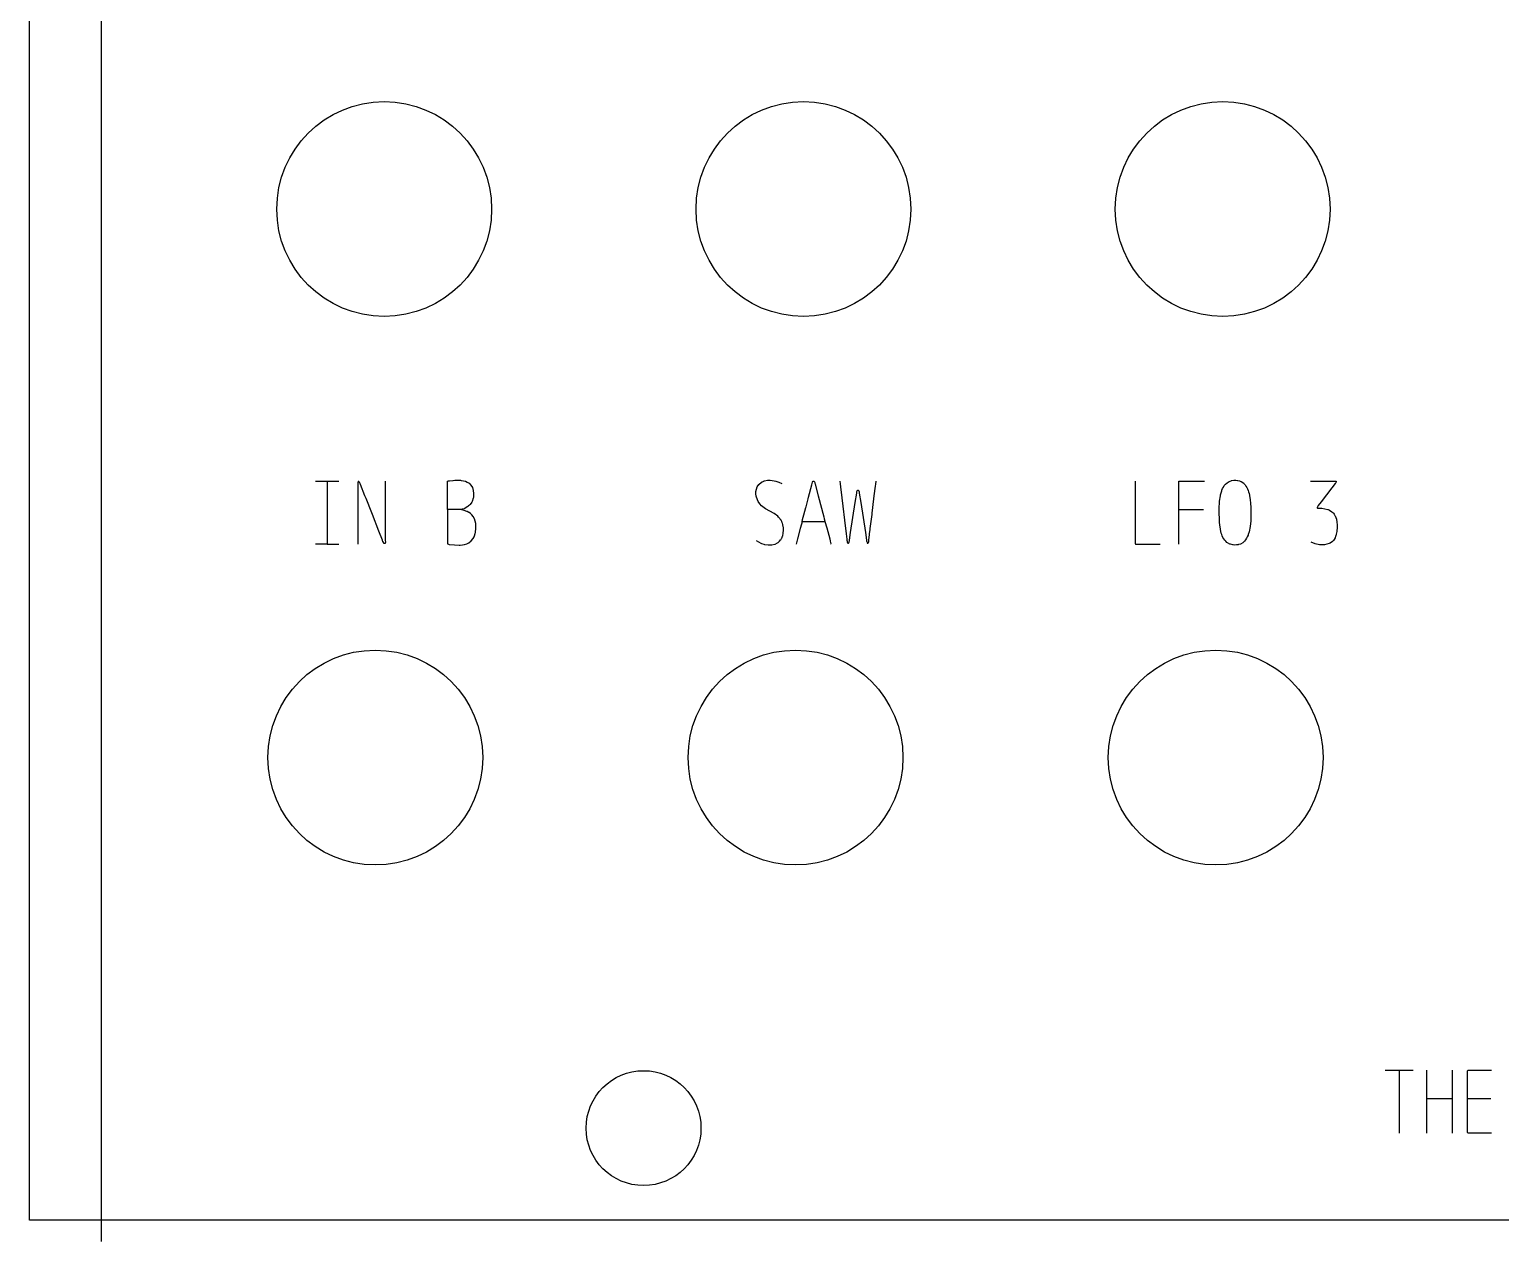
# Model space of a CAD drawing. Header units: millimetres. Extents: x 0 to 162, y -1 to 222.
# Drawn here: x 0 to 65.1, y -0.9 to 52.7 of the extents above; entities that cross this region are included whole.
import ezdxf

# ---------------------------------------------------------------- set-up
doc = ezdxf.new("R2010")
doc.units = ezdxf.units.MM
doc.layers.add('Gravur', color=7, linetype='CONTINUOUS')
doc.layers.add('Kontur', color=7, linetype='CONTINUOUS')

msp = doc.modelspace()

# ---------------------------------------------------------------- linework, layer by layer
at = {"layer": 'Gravur', "color": 255, "linetype": 'CONTINUOUS'}
for p, q in [((3.16416, 222.254), (3.17584, -0.946)), ((12.65629, 32.68059), (13.6812, 32.68059)), ((13.17071, 32.67667), (13.17071, 30.59936)), ((14.52511, 32.62562), (14.52505, 32.50781)), ((14.52534, 32.62997), (14.52511, 32.62562)), ((14.52582, 32.63437), (14.52534, 32.62997)), ((14.52687, 32.64001), (14.52582, 32.63437)), ((14.52582, 32.63437), (14.52582, 32.63437)), ((14.53393, 32.6548), (14.52687, 32.64001)), ((14.5353, 32.65624), (14.53393, 32.6548)), ((14.53393, 32.6548), (14.53393, 32.6548)), ((14.54867, 32.66267), (14.5353, 32.65624)), ((14.56012, 32.66302), (14.54867, 32.66267)), ((14.57063, 32.66061), (14.56012, 32.66302)), ((14.58163, 32.65483), (14.57063, 32.66061)), ((14.57063, 32.66061), (14.57063, 32.66061)), ((14.62184, 32.59473), (14.58163, 32.65483)), ((14.62501, 32.58666), (14.62184, 32.59473)), ((14.62184, 32.59473), (14.62184, 32.59473)), ((14.64678, 32.52352), (14.62501, 32.58666)), ((15.74237, 32.68059), (15.74237, 30.56402)), ((18.48801, 32.63318), (18.49343, 32.67235)), ((18.48819, 32.62871), (18.48801, 32.63318)), ((18.48801, 32.63318), (18.48801, 32.63318)), ((18.49032, 32.5942), (18.48819, 32.62871)), ((18.49032, 32.36252), (18.49032, 32.5942)), ((18.49343, 32.67235), (18.49706, 32.67729)), ((18.49706, 32.67729), (18.53804, 32.69127)), ((18.53804, 32.69127), (18.54262, 32.69179)), ((18.54262, 32.69179), (18.57896, 32.69454)), ((18.54262, 32.69179), (18.54262, 32.69179)), ((18.57896, 32.69454), (18.58456, 32.69514)), ((18.58456, 32.69514), (18.73086, 32.70935)), ((18.73086, 32.70935), (18.74213, 32.71018)), ((18.74213, 32.71018), (18.81698, 32.71535)), ((18.74213, 32.71018), (18.74213, 32.71018)), ((18.81698, 32.71535), (18.83195, 32.71639)), ((18.83195, 32.71639), (19.0663, 32.71519)), ((19.0663, 32.71519), (19.10059, 32.71159)), ((19.10059, 32.71159), (19.10059, 32.71159)), ((19.10059, 32.71159), (19.19393, 32.69606)), ((19.19393, 32.69606), (19.28402, 32.6712)), ((19.28402, 32.6712), (19.36858, 32.63562)), ((19.36858, 32.63562), (19.44533, 32.58797)), ((19.44533, 32.58797), (19.44533, 32.58797)), ((19.44533, 32.58797), (19.52965, 32.50576)), ((32.26725, 32.53551), (32.37422, 32.62676)), ((32.37422, 32.62676), (32.41691, 32.65176)), ((32.41691, 32.65176), (32.42316, 32.65507)), ((32.42316, 32.65507), (32.48209, 32.68152)), ((32.42316, 32.65507), (32.42316, 32.65507)), ((32.48209, 32.68152), (32.49425, 32.68588)), ((32.49425, 32.68588), (32.50293, 32.68877)), ((32.49425, 32.68588), (32.49425, 32.68588)), ((32.50293, 32.68877), (32.51166, 32.69147)), ((32.51166, 32.69147), (32.65362, 32.71879)), ((32.65362, 32.71879), (32.68234, 32.72099)), ((32.68234, 32.72099), (32.76667, 32.72168)), ((32.68234, 32.72099), (32.68234, 32.72099)), ((32.76667, 32.72168), (32.85097, 32.7144)), ((32.85097, 32.7144), (32.93469, 32.69993)), ((32.93469, 32.69993), (33.0173, 32.67901)), ((33.0173, 32.67901), (33.0173, 32.67901)), ((33.0173, 32.67901), (33.15299, 32.6311)), ((33.15299, 32.6311), (33.28132, 32.57064)), ((34.60648, 32.51174), (34.64002, 32.6374)), ((34.64002, 32.6374), (34.64231, 32.64682)), ((34.64231, 32.64682), (34.64278, 32.64873)), ((34.64278, 32.64873), (34.64924, 32.66683)), ((34.64278, 32.64873), (34.64278, 32.64873)), ((34.64924, 32.66683), (34.65274, 32.67176)), ((34.65274, 32.67176), (34.65888, 32.67677)), ((34.65274, 32.67176), (34.65274, 32.67176)), ((34.65888, 32.67677), (34.66724, 32.67975)), ((34.66724, 32.67975), (34.7063, 32.67542)), ((34.7063, 32.67542), (34.71211, 32.67176)), ((34.71211, 32.67176), (34.71211, 32.67176)), ((34.71211, 32.67176), (34.74203, 32.61856)), ((34.74203, 32.61856), (34.74738, 32.59577)), ((34.74738, 32.59577), (34.74738, 32.59577)), ((34.74738, 32.59577), (34.75308, 32.56612)), ((34.75308, 32.56612), (34.75909, 32.53923)), ((34.75909, 32.53923), (34.89235, 32.03659)), ((35.84864, 32.68452), (35.8607, 32.55478)), ((35.8607, 32.55478), (35.86234, 32.54296)), ((35.86234, 32.54296), (35.86234, 32.54296)), ((35.86234, 32.54296), (35.87682, 32.44153)), ((37.42053, 32.45284), (37.43429, 32.5493)), ((37.43429, 32.5493), (37.43581, 32.56011)), ((37.43581, 32.56011), (37.44625, 32.66393)), ((37.43581, 32.56011), (37.43581, 32.56011)), ((37.44625, 32.66393), (37.44686, 32.68452)), ((48.91086, 32.68059), (48.91086, 30.58366)), ((50.83459, 32.63347), (50.84133, 32.67608)), ((50.83459, 32.50781), (50.83459, 32.63347)), ((50.84133, 32.67608), (50.92098, 32.68059)), ((50.92098, 32.68059), (51.13695, 32.68059)), ((51.13695, 32.68059), (51.97337, 32.68059)), ((52.8527, 32.48341), (52.89928, 32.54274)), ((52.89928, 32.54274), (52.97265, 32.61122)), ((52.89928, 32.54274), (52.89928, 32.54274)), ((52.97265, 32.61122), (53.06069, 32.66523)), ((53.06069, 32.66523), (53.15835, 32.69844)), ((53.15835, 32.69844), (53.16927, 32.70079)), ((53.16927, 32.70079), (53.26793, 32.71569)), ((53.16927, 32.70079), (53.16927, 32.70079)), ((53.26793, 32.71569), (53.28844, 32.71816)), ((53.28844, 32.71816), (53.36103, 32.72051)), ((53.36103, 32.72051), (53.36781, 32.72018)), ((53.36781, 32.72018), (53.36781, 32.72018)), ((53.36781, 32.72018), (53.43317, 32.71274)), ((53.43317, 32.71274), (53.44552, 32.71044)), ((53.44552, 32.71044), (53.51696, 32.69342)), ((53.51696, 32.69342), (53.52328, 32.69154)), ((53.52328, 32.69154), (53.52328, 32.69154)), ((53.52328, 32.69154), (53.58294, 32.66899)), ((53.58294, 32.66899), (53.59474, 32.66332)), ((53.59474, 32.66332), (53.71139, 32.58305)), ((53.71139, 32.58305), (53.7313, 32.56391)), ((53.7313, 32.56391), (53.75017, 32.54387)), ((53.75017, 32.54387), (53.76804, 32.523)), ((56.66076, 32.68059), (57.52859, 32.68059)), ((57.52859, 32.68059), (57.73279, 32.68059)), ((57.755, 32.57064), (57.6067, 32.37823)), ((57.73279, 32.68059), (57.75869, 32.68178)), ((57.76844, 32.58822), (57.755, 32.57064)), ((57.75869, 32.68178), (57.76205, 32.6818)), ((57.76205, 32.6818), (57.76205, 32.6818)), ((57.76205, 32.6818), (57.79026, 32.67584)), ((57.78215, 32.60851), (57.76844, 32.58822)), ((57.79435, 32.63399), (57.78215, 32.60851)), ((57.78215, 32.60851), (57.78215, 32.60851)), ((57.79026, 32.67584), (57.79391, 32.67262)), ((57.79391, 32.67262), (57.79391, 32.67262)), ((57.79391, 32.67262), (57.79626, 32.66896)), ((57.79814, 32.66009), (57.79435, 32.63399)), ((57.79626, 32.66896), (57.79761, 32.66449)), ((57.79761, 32.66449), (57.79793, 32.66229)), ((57.79793, 32.66229), (57.79814, 32.66009)), ((57.79814, 32.66009), (57.79814, 32.66009)), ((14.52505, 32.50781), (14.52505, 32.01303)), ((14.52505, 32.01303), (14.52505, 29.89646)), ((14.83998, 32.03266), (14.64678, 32.52352)), ((14.89049, 31.90641), (14.83998, 32.03266)), ((15.14228, 31.27456), (14.89049, 31.90641)), ((18.49032, 31.42793), (18.49032, 32.36252)), ((19.52965, 32.50576), (19.5919, 32.39786)), ((19.63247, 31.92876), (19.58334, 31.78158)), ((19.5919, 32.39786), (19.63103, 32.26843)), ((19.63103, 32.26843), (19.63348, 32.25629)), ((19.6383, 31.95973), (19.63247, 31.92876)), ((19.63348, 32.25629), (19.63348, 32.25629)), ((19.63348, 32.25629), (19.64765, 32.14186)), ((19.64863, 32.11905), (19.6383, 31.95973)), ((19.64765, 32.14186), (19.64863, 32.11905)), ((32.13423, 32.11649), (32.13712, 32.22271)), ((32.14673, 32.0101), (32.13423, 32.11649)), ((32.13712, 32.22271), (32.15635, 32.32588)), ((32.15537, 31.97004), (32.14673, 32.0101)), ((32.14673, 32.0101), (32.14673, 32.0101)), ((32.22843, 31.78135), (32.15537, 31.97004)), ((32.15635, 32.32588), (32.19282, 32.4231)), ((32.19282, 32.4231), (32.26725, 32.53551)), ((32.19282, 32.4231), (32.19282, 32.4231)), ((34.35025, 31.54648), (34.44523, 31.90237)), ((34.44523, 31.90237), (34.46337, 31.97376)), ((34.46337, 31.97376), (34.60648, 32.51174)), ((34.89235, 32.03659), (35.14161, 31.09415)), ((35.87682, 32.44153), (35.87939, 32.42142)), ((35.87939, 32.42142), (35.93777, 31.93842)), ((35.93777, 31.93842), (36.10062, 30.58366)), ((36.53094, 31.74208), (36.59474, 32.1544)), ((36.59474, 32.1544), (36.59935, 32.20253)), ((36.59935, 32.20253), (36.6003, 32.21024)), ((36.6003, 32.21024), (36.6162, 32.26167)), ((36.6003, 32.21024), (36.6003, 32.21024)), ((36.6162, 32.26167), (36.62672, 32.27286)), ((36.62672, 32.27286), (36.63705, 32.27808)), ((36.62672, 32.27286), (36.62672, 32.27286)), ((36.63705, 32.27808), (36.64971, 32.27994)), ((36.64971, 32.27994), (36.66789, 32.27581)), ((36.66789, 32.27581), (36.67276, 32.27277)), ((36.67276, 32.27277), (36.67276, 32.27277)), ((36.67276, 32.27277), (36.69047, 32.24654)), ((36.69047, 32.24654), (36.69858, 32.21009)), ((36.69858, 32.21009), (36.69858, 32.21009)), ((36.69858, 32.21009), (36.7016, 32.17994)), ((36.7016, 32.17994), (36.70437, 32.1544)), ((36.70437, 32.1544), (36.76848, 31.74208)), ((37.27941, 31.26604), (37.35499, 31.90155)), ((37.35499, 31.90155), (37.36906, 32.02874)), ((37.36906, 32.02874), (37.42053, 32.45284)), ((50.83459, 31.9934), (50.83459, 32.50781)), ((50.83459, 29.89646), (50.83459, 31.9934)), ((52.64582, 31.7866), (52.68095, 32.0245)), ((52.68095, 32.0245), (52.69111, 32.07193)), ((52.69111, 32.07193), (52.73817, 32.24412)), ((52.73817, 32.24412), (52.75005, 32.27836)), ((52.75005, 32.27836), (52.7788, 32.34999)), ((52.75005, 32.27836), (52.75005, 32.27836)), ((52.7788, 32.34999), (52.81278, 32.41875)), ((52.81278, 32.41875), (52.8527, 32.48341)), ((53.76804, 32.523), (53.76804, 32.523)), ((53.76804, 32.523), (53.8106, 32.46445)), ((53.8106, 32.46445), (53.84728, 32.4015)), ((53.84728, 32.4015), (53.87885, 32.33518)), ((53.87885, 32.33518), (53.90607, 32.26653)), ((53.90607, 32.26653), (53.90607, 32.26653)), ((53.90607, 32.26653), (53.92775, 32.20276)), ((53.92775, 32.20276), (53.94702, 32.13869)), ((53.94702, 32.13869), (53.96766, 32.05828)), ((53.96766, 32.05828), (53.97362, 32.03128)), ((53.97362, 32.03128), (53.97362, 32.03128)), ((53.97362, 32.03128), (54.00156, 31.86327)), ((57.6067, 32.37823), (57.13198, 31.76171)), ((15.16862, 31.20794), (15.14228, 31.27456)), ((15.14228, 31.27456), (15.14228, 31.27456)), ((18.49082, 31.42417), (18.49032, 31.33368)), ((18.49032, 31.33368), (18.49032, 31.07844)), ((18.53744, 31.424), (18.49082, 31.42417)), ((18.63561, 31.424), (18.53744, 31.424)), ((19.0283, 31.42447), (18.63561, 31.424)), ((19.1892, 31.39434), (19.02332, 31.42325)), ((19.05618, 31.4254), (19.0283, 31.42447)), ((19.2234, 31.46075), (19.05618, 31.4254)), ((19.27553, 31.36646), (19.1892, 31.39434)), ((19.243, 31.46782), (19.2234, 31.46075)), ((19.2234, 31.46075), (19.2234, 31.46075)), ((19.26226, 31.47547), (19.243, 31.46782)), ((19.28107, 31.4837), (19.26226, 31.47547)), ((19.27561, 31.36643), (19.27553, 31.36646)), ((19.27553, 31.36646), (19.27553, 31.36646)), ((19.27569, 31.36641), (19.27561, 31.36643)), ((19.30982, 31.35467), (19.27569, 31.36641)), ((19.38957, 31.55662), (19.28107, 31.4837)), ((19.3437, 31.34202), (19.30982, 31.35467)), ((19.3688, 31.3318), (19.3437, 31.34202)), ((19.3437, 31.34202), (19.3437, 31.34202)), ((19.44164, 31.29612), (19.3688, 31.3318)), ((19.42735, 31.58409), (19.38957, 31.55662)), ((19.46193, 31.61396), (19.42735, 31.58409)), ((19.45231, 31.2899), (19.44164, 31.29612)), ((19.44164, 31.29612), (19.44164, 31.29612)), ((19.50345, 31.25504), (19.45231, 31.2899)), ((19.49335, 31.64606), (19.46193, 31.61396)), ((19.56937, 31.75407), (19.49335, 31.64606)), ((19.57326, 31.19014), (19.50345, 31.25504)), ((19.58334, 31.78158), (19.56937, 31.75407)), ((19.56937, 31.75407), (19.56937, 31.75407)), ((32.30077, 31.67505), (32.22843, 31.78135)), ((32.38771, 31.58519), (32.30077, 31.67505)), ((32.5636, 31.45707), (32.38771, 31.58519)), ((32.38771, 31.58519), (32.38771, 31.58519)), ((32.75621, 31.34752), (32.5636, 31.45707)), ((32.93521, 31.24504), (32.75621, 31.34752)), ((32.75621, 31.34752), (32.75621, 31.34752)), ((33.09975, 31.12578), (32.93521, 31.24504)), ((34.25332, 31.18446), (34.34042, 31.51031)), ((34.34042, 31.51031), (34.35025, 31.54648)), ((34.35025, 31.54648), (34.35025, 31.54648)), ((36.32282, 30.40302), (36.53094, 31.74208)), ((36.76848, 31.74208), (36.97454, 30.41088)), ((37.27097, 31.19779), (37.27941, 31.26604)), ((37.27941, 31.26604), (37.27941, 31.26604)), ((50.83851, 31.424), (51.93411, 31.424)), ((52.62093, 31.37718), (52.62457, 31.47505)), ((52.63614, 30.88898), (52.62093, 31.37718)), ((52.62457, 31.47505), (52.64327, 31.76077)), ((52.64327, 31.76077), (52.64582, 31.7866)), ((52.64582, 31.7866), (52.64582, 31.7866)), ((54.00156, 31.86327), (54.01758, 31.69329)), ((54.01758, 31.69329), (54.01758, 31.69329)), ((54.01758, 31.69329), (54.02569, 31.53273)), ((54.02569, 31.53273), (54.03072, 31.37295)), ((54.03072, 31.37295), (54.02803, 30.97266)), ((56.96374, 31.52106), (56.96221, 31.50653)), ((56.96221, 31.50653), (56.96627, 31.49252)), ((56.96742, 31.53494), (56.96374, 31.52106)), ((56.96627, 31.49252), (56.968, 31.49064)), ((56.97144, 31.54516), (56.96742, 31.53494)), ((56.96742, 31.53494), (56.96742, 31.53494)), ((56.968, 31.49064), (56.968, 31.49064)), ((56.968, 31.49064), (56.98546, 31.48365)), ((56.98802, 31.57399), (56.97144, 31.54516)), ((56.98546, 31.48365), (56.99242, 31.48302)), ((56.99078, 31.57795), (56.98802, 31.57399)), ((56.98802, 31.57399), (56.98802, 31.57399)), ((57.01077, 31.60464), (56.99078, 31.57795)), ((56.99242, 31.48302), (56.99242, 31.48302)), ((56.99242, 31.48302), (57.0017, 31.48284)), ((57.0017, 31.48284), (57.01025, 31.48291)), ((57.01025, 31.48291), (57.07064, 31.48356)), ((57.13198, 31.76171), (57.01077, 31.60464)), ((57.07064, 31.48356), (57.07737, 31.48362)), ((57.07737, 31.48362), (57.07737, 31.48362)), ((57.07737, 31.48362), (57.15243, 31.48159)), ((57.15243, 31.48159), (57.16732, 31.48018)), ((57.16732, 31.48018), (57.42645, 31.42893)), ((57.42645, 31.42893), (57.45319, 31.41936)), ((57.45319, 31.41936), (57.47941, 31.40873)), ((57.47941, 31.40873), (57.50507, 31.39697)), ((57.50507, 31.39697), (57.50507, 31.39697)), ((57.50507, 31.39697), (57.61467, 31.3266)), ((57.61467, 31.3266), (57.64796, 31.29628)), ((57.64796, 31.29628), (57.67945, 31.26208)), ((57.67945, 31.26208), (57.70902, 31.22373)), ((13.17071, 30.59936), (13.17071, 30.07709)), ((15.45402, 30.47371), (15.16862, 31.20794)), ((18.49032, 31.07844), (18.49032, 30.21846)), ((19.63017, 31.1158), (19.57326, 31.19014)), ((19.68137, 31.01929), (19.63017, 31.1158)), ((19.63017, 31.1158), (19.63017, 31.1158)), ((19.71738, 30.9147), (19.68137, 31.01929)), ((19.73947, 30.80461), (19.71738, 30.9147)), ((19.74893, 30.6916), (19.73947, 30.80461)), ((19.74538, 30.55572), (19.74824, 30.6008)), ((19.74824, 30.6008), (19.74945, 30.64614)), ((19.74945, 30.64614), (19.74893, 30.6916)), ((19.74893, 30.6916), (19.74893, 30.6916)), ((33.14052, 31.08802), (33.09975, 31.12578)), ((33.09975, 31.12578), (33.09975, 31.12578)), ((33.24713, 30.95671), (33.14052, 31.08802)), ((33.25737, 30.93965), (33.24713, 30.95671)), ((33.26682, 30.92216), (33.25737, 30.93965)), ((33.27706, 30.90097), (33.26682, 30.92216)), ((33.26682, 30.92216), (33.26682, 30.92216)), ((33.30269, 30.83505), (33.27706, 30.90097)), ((33.30543, 30.82675), (33.30269, 30.83505)), ((33.30269, 30.83505), (33.30269, 30.83505)), ((33.32282, 30.76822), (33.30543, 30.82675)), ((33.32906, 30.74404), (33.32282, 30.76822)), ((33.34926, 30.6168), (33.32906, 30.74404)), ((33.34885, 30.46192), (33.35027, 30.60368)), ((33.35027, 30.60368), (33.34926, 30.6168)), ((33.34926, 30.6168), (33.34926, 30.6168)), ((34.14431, 30.77215), (34.09425, 30.58366)), ((34.17334, 30.87458), (34.14431, 30.77215)), ((34.17371, 30.87399), (34.19916, 30.98027)), ((34.24298, 30.87424), (34.17371, 30.87399)), ((34.19916, 30.98027), (34.25332, 31.18446)), ((34.41576, 30.87424), (34.24298, 30.87424)), ((34.95766, 30.87424), (34.41576, 30.87424)), ((35.18848, 30.87746), (34.95766, 30.87424)), ((35.14161, 31.09415), (35.15864, 31.01927)), ((35.15864, 31.01927), (35.16031, 31.01087)), ((35.16031, 31.01087), (35.16031, 31.01087)), ((35.16031, 31.01087), (35.18168, 30.91029)), ((35.18168, 30.91029), (35.18695, 30.89072)), ((35.18695, 30.89072), (35.26831, 30.61507)), ((35.26831, 30.61507), (35.39685, 30.12814)), ((37.19488, 30.58366), (37.27097, 31.19779)), ((52.6405, 30.84443), (52.63614, 30.88898)), ((52.63614, 30.88898), (52.63614, 30.88898)), ((52.70418, 30.44622), (52.6405, 30.84443)), ((53.98339, 30.59276), (53.96575, 30.51101)), ((53.99793, 30.67553), (53.98339, 30.59276)), ((54.02537, 30.92777), (53.99793, 30.67553)), ((54.02803, 30.97266), (54.02537, 30.92777)), ((54.02537, 30.92777), (54.02537, 30.92777)), ((57.70902, 31.22373), (57.74798, 31.16031)), ((57.74798, 31.16031), (57.75917, 31.13824)), ((57.75917, 31.13824), (57.75917, 31.13824)), ((57.75917, 31.13824), (57.80785, 31.00411)), ((57.80785, 31.00411), (57.83346, 30.86217)), ((57.83904, 30.62685), (57.8265, 30.46191)), ((57.83346, 30.86217), (57.83346, 30.86217)), ((57.83346, 30.86217), (57.84088, 30.74355)), ((57.84088, 30.74355), (57.83904, 30.62685)), ((13.17071, 29.94751), (13.16397, 29.89927)), ((13.17071, 30.07709), (13.17071, 29.94751)), ((15.61279, 30.06924), (15.45402, 30.47371)), ((15.6165, 30.05927), (15.61279, 30.06924)), ((15.63674, 29.99817), (15.6165, 30.05927)), ((15.63976, 29.99004), (15.63674, 29.99817)), ((15.63674, 29.99817), (15.63674, 29.99817)), ((15.68745, 29.92146), (15.63976, 29.99004)), ((15.74439, 29.99024), (15.73303, 29.92868)), ((15.74237, 30.56402), (15.74237, 30.05746)), ((15.74237, 30.05746), (15.74443, 30.00027)), ((15.74443, 30.00027), (15.74439, 29.99024)), ((15.74439, 29.99024), (15.74439, 29.99024)), ((18.48798, 29.95366), (18.48774, 29.94899)), ((18.48774, 29.94899), (18.48774, 29.94899)), ((18.48774, 29.94899), (18.49176, 29.90786)), ((18.49032, 29.9907), (18.48798, 29.95366)), ((18.49032, 30.21846), (18.49032, 29.9907)), ((19.34561, 29.91259), (19.43469, 29.95491)), ((19.43469, 29.95491), (19.54042, 30.03321)), ((19.43469, 29.95491), (19.43469, 29.95491)), ((19.54042, 30.03321), (19.6274, 30.13992)), ((19.6274, 30.13992), (19.66499, 30.21108)), ((19.66499, 30.21108), (19.66857, 30.21926)), ((19.66857, 30.21926), (19.69942, 30.30534)), ((19.66857, 30.21926), (19.66857, 30.21926)), ((19.69942, 30.30534), (19.70447, 30.32295)), ((19.70447, 30.32295), (19.70681, 30.33156)), ((19.70447, 30.32295), (19.70447, 30.32295)), ((19.70681, 30.33156), (19.70908, 30.34019)), ((19.70908, 30.34019), (19.74538, 30.55572)), ((32.14254, 30.05353), (32.35385, 29.93699)), ((32.35385, 29.93699), (32.38516, 29.92409)), ((32.9816, 29.89582), (33.08899, 29.9464)), ((33.08899, 29.9464), (33.12177, 29.96843)), ((33.12177, 29.96843), (33.15131, 29.99209)), ((33.12177, 29.96843), (33.12177, 29.96843)), ((33.15131, 29.99209), (33.17877, 30.0183)), ((33.17877, 30.0183), (33.22859, 30.0781)), ((33.22859, 30.0781), (33.23274, 30.0839)), ((33.23274, 30.0839), (33.26986, 30.14339)), ((33.23274, 30.0839), (33.23274, 30.0839)), ((33.26986, 30.14339), (33.27633, 30.15563)), ((33.27633, 30.15563), (33.31438, 30.25302)), ((33.31438, 30.25302), (33.31832, 30.26734)), ((33.31832, 30.26734), (33.33941, 30.37736)), ((33.31832, 30.26734), (33.31832, 30.26734)), ((33.33941, 30.37736), (33.34399, 30.41455)), ((33.34399, 30.41455), (33.34652, 30.43824)), ((33.34399, 30.41455), (33.34399, 30.41455)), ((33.34652, 30.43824), (33.34885, 30.46192)), ((33.97533, 30.13207), (33.91312, 29.89253)), ((34.09425, 30.58366), (33.97533, 30.13207)), ((35.39685, 30.12814), (35.42101, 30.03049)), ((35.42101, 30.03049), (35.42365, 30.01957)), ((35.42365, 30.01957), (35.42365, 30.01957)), ((35.42365, 30.01957), (35.45311, 29.9132)), ((36.10062, 30.58366), (36.12795, 30.36713)), ((36.12795, 30.36713), (36.131, 30.34306)), ((36.131, 30.34306), (36.131, 30.34306)), ((36.131, 30.34306), (36.15836, 30.11164)), ((36.15836, 30.11164), (36.16313, 30.06531)), ((36.16313, 30.06531), (36.16612, 30.0203)), ((36.16612, 30.0203), (36.16655, 30.01495)), ((36.16655, 30.01495), (36.16655, 30.01495)), ((36.16655, 30.01495), (36.17561, 29.9672)), ((36.17561, 29.9672), (36.17906, 29.95929)), ((36.17906, 29.95929), (36.20528, 29.93371)), ((36.20528, 29.93371), (36.2082, 29.93301)), ((36.2082, 29.93301), (36.22901, 29.93785)), ((36.22901, 29.93785), (36.23334, 29.94108)), ((36.23334, 29.94108), (36.23787, 29.94525)), ((36.23787, 29.94525), (36.24194, 29.9498)), ((36.24194, 29.9498), (36.25735, 29.97965)), ((36.24194, 29.9498), (36.24194, 29.9498)), ((36.25735, 29.97965), (36.2648, 30.01479)), ((36.2648, 30.01479), (36.26797, 30.04304)), ((36.2648, 30.01479), (36.2648, 30.01479)), ((36.26797, 30.04304), (36.27113, 30.06924)), ((36.27113, 30.06924), (36.32282, 30.40302)), ((36.97454, 30.41088), (37.02701, 30.06924)), ((37.02701, 30.06924), (37.03272, 30.01791)), ((37.03272, 30.01791), (37.03349, 30.01177)), ((37.03349, 30.01177), (37.03349, 30.01177)), ((37.03349, 30.01177), (37.05227, 29.95214)), ((37.05227, 29.95214), (37.05961, 29.94343)), ((37.05961, 29.94343), (37.05961, 29.94343)), ((37.05961, 29.94343), (37.06089, 29.94223)), ((37.06089, 29.94223), (37.0622, 29.94108)), ((37.0622, 29.94108), (37.08407, 29.93258)), ((37.08703, 29.93292), (37.11263, 29.95267)), ((37.11263, 29.95267), (37.11643, 29.95929)), ((37.11643, 29.95929), (37.12848, 30.00985)), ((37.12848, 30.00985), (37.12895, 30.01495)), ((37.12895, 30.01495), (37.13172, 30.05776)), ((37.12895, 30.01495), (37.12895, 30.01495)), ((37.13172, 30.05776), (37.13237, 30.06531)), ((37.13237, 30.06531), (37.1616, 30.32)), ((37.1616, 30.32), (37.16451, 30.34314)), ((37.16451, 30.34314), (37.18994, 30.54358)), ((37.16451, 30.34314), (37.16451, 30.34314)), ((37.18994, 30.54358), (37.19488, 30.58366)), ((48.91086, 30.58366), (48.91086, 30.06924)), ((48.91086, 30.06924), (48.91086, 29.94358)), ((48.91086, 29.94358), (48.9176, 29.89705)), ((52.71903, 30.38622), (52.70418, 30.44622)), ((52.73727, 30.32687), (52.71903, 30.38622)), ((52.76318, 30.25862), (52.73727, 30.32687)), ((52.73727, 30.32687), (52.73727, 30.32687)), ((52.79401, 30.19286), (52.76318, 30.25862)), ((52.82988, 30.13048), (52.79401, 30.19286)), ((52.8709, 30.07235), (52.82988, 30.13048)), ((52.9172, 30.01933), (52.8709, 30.07235)), ((52.9689, 29.9723), (52.9172, 30.01933)), ((52.99694, 29.95121), (52.9689, 29.9723)), ((52.9689, 29.9723), (52.9689, 29.9723)), ((53.08957, 29.89943), (52.99694, 29.95121)), ((53.66525, 29.95346), (53.56332, 29.89607)), ((53.74859, 30.02928), (53.66525, 29.95346)), ((53.79555, 30.08876), (53.74859, 30.02928)), ((53.74859, 30.02928), (53.74859, 30.02928)), ((53.83597, 30.15355), (53.79555, 30.08876)), ((53.87063, 30.22241), (53.83597, 30.15355)), ((53.9003, 30.29409), (53.87063, 30.22241)), ((53.90859, 30.31666), (53.9003, 30.29409)), ((53.9003, 30.29409), (53.9003, 30.29409)), ((53.94478, 30.43051), (53.90859, 30.31666)), ((53.96575, 30.51101), (53.94478, 30.43051)), ((56.86903, 29.90326), (56.69217, 29.98285)), ((57.53293, 29.93755), (57.49612, 29.91838)), ((57.6346, 30.01111), (57.53293, 29.93755)), ((57.67727, 30.05616), (57.6346, 30.01111)), ((57.71299, 30.106), (57.67727, 30.05616)), ((57.7493, 30.1737), (57.71299, 30.106)), ((57.71299, 30.106), (57.71299, 30.106)), ((57.77779, 30.24544), (57.7493, 30.1737)), ((57.78305, 30.26118), (57.77779, 30.24544)), ((57.77779, 30.24544), (57.77779, 30.24544)), ((57.79731, 30.30878), (57.78305, 30.26118)), ((57.8033, 30.33165), (57.79731, 30.30878)), ((57.82463, 30.44702), (57.8033, 30.33165)), ((57.8265, 30.46191), (57.82463, 30.44702)), ((57.82463, 30.44702), (57.82463, 30.44702)), ((13.03327, 29.89253), (12.65629, 29.89253)), ((13.16397, 29.89927), (13.03327, 29.89253)), ((13.17464, 29.89253), (13.6812, 29.89253)), ((15.70765, 29.91465), (15.68745, 29.92146)), ((15.72255, 29.91763), (15.70765, 29.91465)), ((15.73303, 29.92868), (15.72255, 29.91763)), ((15.72255, 29.91763), (15.72255, 29.91763)), ((18.49176, 29.90786), (18.49483, 29.902)), ((18.49483, 29.902), (18.53293, 29.88729)), ((18.53293, 29.88729), (18.53744, 29.88679)), ((18.53744, 29.88679), (18.53744, 29.88679)), ((18.53744, 29.88679), (18.57176, 29.88449)), ((18.57176, 29.88449), (18.57671, 29.88401)), ((18.57671, 29.88401), (18.80839, 29.86035)), ((18.80839, 29.86035), (19.00853, 29.85274)), ((19.00853, 29.85274), (19.0492, 29.85426)), ((19.0492, 29.85426), (19.15096, 29.86381)), ((19.0492, 29.85426), (19.0492, 29.85426)), ((19.15096, 29.86381), (19.2504, 29.88274)), ((19.2504, 29.88274), (19.34561, 29.91259)), ((32.38516, 29.92409), (32.48082, 29.89166)), ((32.48082, 29.89166), (32.51327, 29.88305)), ((32.51327, 29.88305), (32.51327, 29.88305)), ((32.51327, 29.88305), (32.67597, 29.85801)), ((32.67597, 29.85801), (32.73171, 29.85636)), ((32.73171, 29.85636), (32.7882, 29.85827)), ((32.7882, 29.85827), (32.84544, 29.86389)), ((32.84544, 29.86389), (32.9649, 29.89024)), ((32.9649, 29.89024), (32.9816, 29.89582)), ((32.9816, 29.89582), (32.9816, 29.89582)), ((35.45311, 29.9132), (35.4603, 29.89253)), ((36.2082, 29.93301), (36.2082, 29.93301)), ((37.08407, 29.93258), (37.08703, 29.93292)), ((37.08703, 29.93292), (37.08703, 29.93292)), ((48.9176, 29.89705), (48.99332, 29.89253)), ((48.99332, 29.89253), (49.20144, 29.89253)), ((49.20144, 29.89253), (50.01037, 29.89253)), ((53.12333, 29.88637), (53.08957, 29.89943)), ((53.23347, 29.86133), (53.12333, 29.88637)), ((53.24704, 29.8598), (53.23347, 29.86133)), ((53.31347, 29.85503), (53.24704, 29.8598)), ((53.32108, 29.85485), (53.31347, 29.85503)), ((53.31347, 29.85503), (53.31347, 29.85503)), ((53.39054, 29.85792), (53.32108, 29.85485)), ((53.40371, 29.8594), (53.39054, 29.85792)), ((53.47007, 29.86924), (53.40371, 29.8594)), ((53.47806, 29.8708), (53.47007, 29.86924)), ((53.47007, 29.86924), (53.47007, 29.86924)), ((53.56332, 29.89607), (53.47806, 29.8708)), ((57.06587, 29.85866), (56.86903, 29.90326)), ((57.28774, 29.85842), (57.06587, 29.85866)), ((57.06587, 29.85866), (57.06587, 29.85866)), ((57.49612, 29.91838), (57.28774, 29.85842)), ((57.49612, 29.91838), (57.49612, 29.91838)), ((59.97023, 6.63559), (61.21072, 6.63559)), ((60.59224, 6.63167), (60.59224, 3.85146)), ((61.79347, 6.63559), (61.79347, 3.85146)), ((62.92441, 6.63559), (62.92441, 3.85146)), ((63.61319, 6.5924), (63.61926, 6.63108)), ((63.61319, 6.48245), (63.61319, 6.5924)), ((63.61926, 6.63108), (63.69094, 6.63559)), ((63.69094, 6.63559), (63.89239, 6.63559)), ((63.89239, 6.63559), (64.67344, 6.63559)), ((63.61319, 6.03086), (63.61319, 6.48245)), ((63.61319, 4.38944), (63.61319, 6.03086)), ((61.79701, 5.379), (62.92087, 5.379)), ((63.61672, 5.379), (64.63809, 5.379)), ((63.61319, 3.98497), (63.61319, 4.38944)), ((63.61319, 3.8868), (63.61319, 3.98497)), ((63.61926, 3.85205), (63.61319, 3.8868)), ((63.69094, 3.84753), (63.61926, 3.85205)), ((63.89239, 3.84753), (63.69094, 3.84753)), ((64.67344, 3.84753), (63.89239, 3.84753))]:
    msp.add_line(p, q, dxfattribs=at)
at = {"layer": 'Kontur', "color": 7, "linetype": 'CONTINUOUS'}
for p, q in [((0, 0), (0, 222.25)), ((161.925, 0), (0, 0))]:
    msp.add_line(p, q, dxfattribs=at)
for centre, radius in [((15.692, 44.71), 4.75), ((34.237, 44.71), 4.75), ((52.781, 44.71), 4.75), ((15.299, 20.457), 4.75), ((33.886, 20.457), 4.75), ((52.472, 20.457), 4.75), ((27.165, 4.07), 2.54)]:
    msp.add_circle(centre, radius, dxfattribs=at)

doc.saveas('drawing.dxf')
